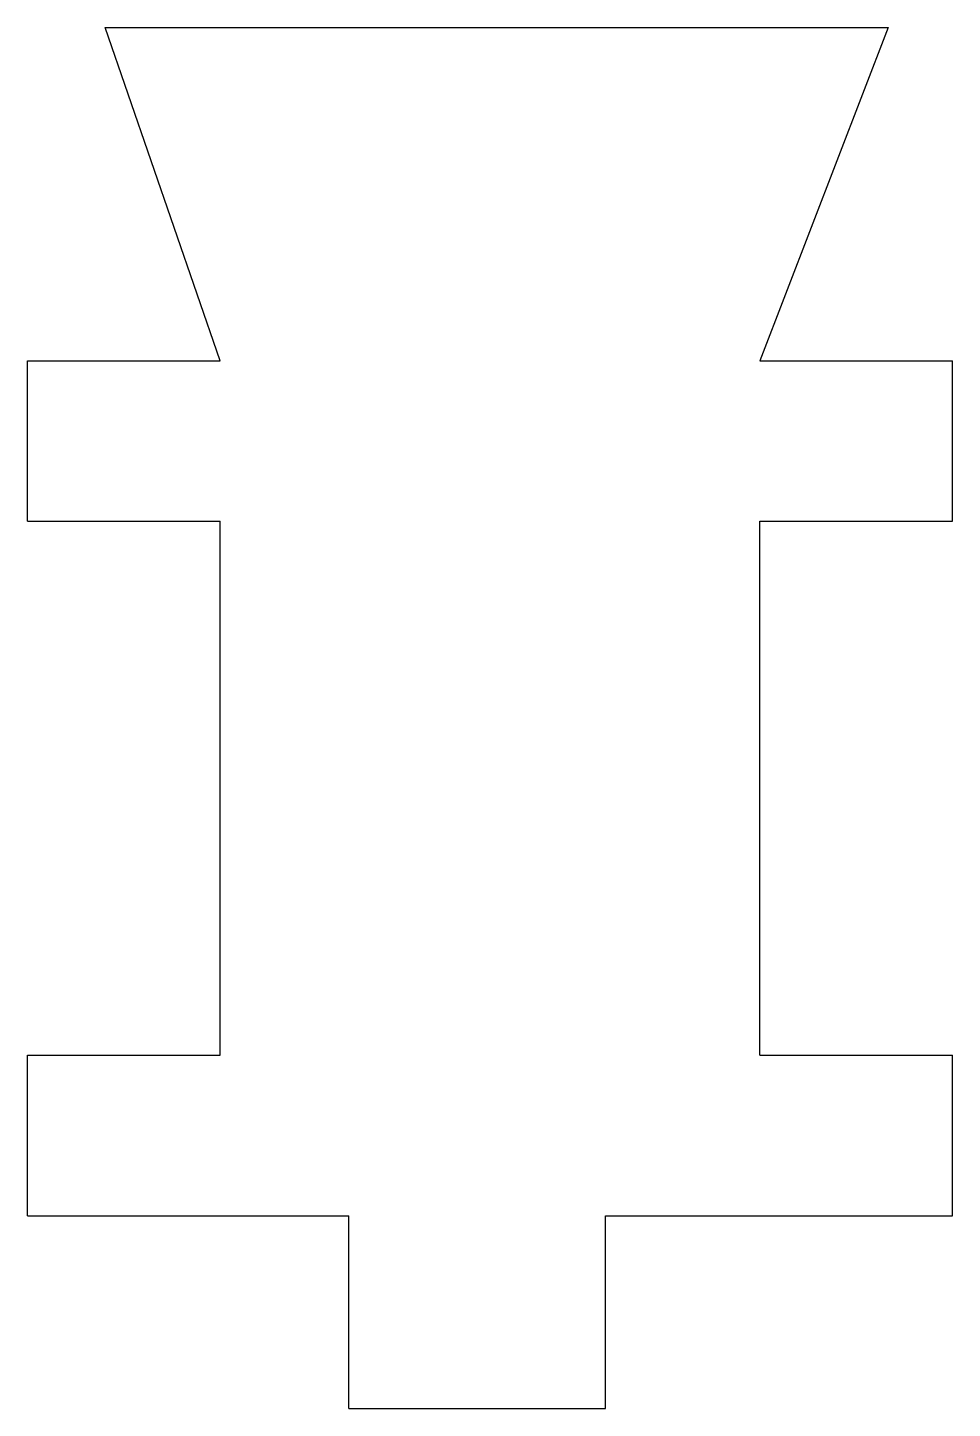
# Model space of a CAD drawing. Header units: millimetres. Extents: x -50 to 94, y 0 to 215.
import ezdxf

# ---------------------------------------------------------------- set-up
doc = ezdxf.new("R2010")
doc.units = ezdxf.units.MM

msp = doc.modelspace()

# ---------------------------------------------------------------- linework, layer by layer
at = {"color": 7, "linetype": 'Continuous'}
for p, q in [((-20, 163.14), (-37.92, 215)), ((-37.92, 215), (83.99, 215)), ((-20, 215), (64, 215)), ((83.99, 215), (64, 163.14)), ((-50, 138.14), (-50, 163.14)), ((-50, 163.14), (-20, 163.14)), ((64, 163.14), (94, 163.14)), ((94, 138.14), (94, 163.14)), ((-50, 138.14), (-20, 138.14)), ((-20, 138), (-20, 138.14)), ((-20, 55), (-20, 138)), ((64, 138), (64, 138.14)), ((64, 138.14), (94, 138.14)), ((64, 55), (64, 138)), ((-50, 30), (-50, 55)), ((-50, 55), (-20, 55)), ((64, 55), (94, 55)), ((94, 30), (94, 55)), ((-50, 30), (0, 30)), ((0, 0), (0, 30)), ((40, 0), (40, 30)), ((40, 30), (94, 30)), ((0, 0), (40, 0))]:
    msp.add_line(p, q, dxfattribs=at)

doc.saveas('drawing.dxf')
